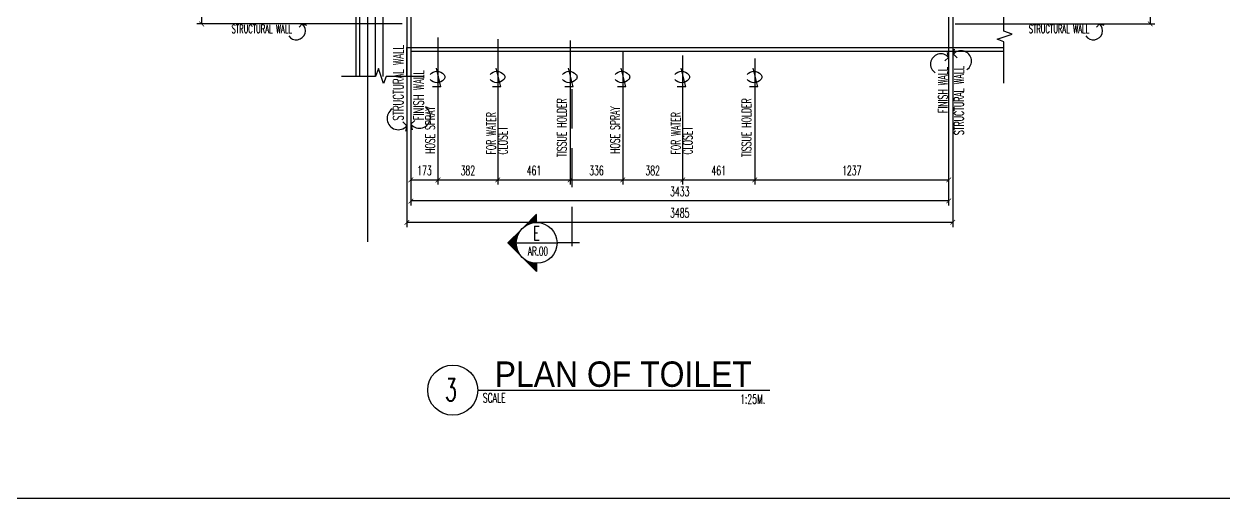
# Model space of a CAD drawing. Extents: x 417682.6 to 417711.5, y 43441 to 43460.9.
# Drawn here: x 417699.11 to 417706.77, y 43440.98 to 43444 of the extents above; entities that cross this region are included whole.
import ezdxf
from ezdxf.enums import TextEntityAlignment as Align

# ---------------------------------------------------------------- set-up
doc = ezdxf.new("R2010")
doc.units = 0
doc.header["$MEASUREMENT"] = 0
doc.header["$PDMODE"] = 3
doc.header["$PDSIZE"] = 0.1
doc.linetypes.add('CENTERX2', pattern=[4, 2.5, -0.5, 0.5, -0.5])
doc.linetypes.add('HIDDEN', pattern=[0.375, 0.25, -0.125])
doc.layers.get('0').update_dxf_attribs({"linetype": 'CONTINUOUS'})
doc.layers.get('DEFPOINTS').update_dxf_attribs({"linetype": 'CONTINUOUS'})
for name, color, linetype in [('2', 2, 'CONTINUOUS'), ('ARCDIMR', 4, 'CONTINUOUS'), ('AXES', 11, 'CENTERX2'), ('Axisname', 6, 'CONTINUOUS'), ('DIM', 4, 'CONTINUOUS'), ('ELEV-MARK', 6, 'CONTINUOUS'), ('INSUL', 7, 'CONTINUOUS'), ('Plaster', 7, 'CONTINUOUS'), ('TITLE', 6, 'CONTINUOUS'), ('TXT', 2, 'CONTINUOUS'), ('TXT1', 2, 'CONTINUOUS'), ('WALL', 6, 'CONTINUOUS')]:
    doc.layers.add(name, color=color, linetype=linetype)
doc.styles.add('ROMANS', font='ROMANS.shx', dxfattribs={"width": 0.6})
doc.styles.add('TTXT', font='swisse.ttf', dxfattribs={"width": 0.6})
doc.dimstyles.new('R50', dxfattribs={"dimscale": 0, "dimtxt": 0.06, "dimasz": 0.03, "dimexe": 0.03, "dimexo": 0.03, "dimgap": 0.03, "dimtad": 1, "dimdec": 0, "dimlfac": 1000, "dimzin": 13, "dimdsep": 46, "dimtxsty": 'ROMANS', "dimblk": 'ARCHTICK', "dimcen": 0.09, "dimclrd": 4, "dimclre": 4, "dimclrt": 2, "dimadec": 0, "dimazin": 0, "dimtfac": 1, "dimtdec": 0, "dimtofl": 0, "dimtmove": 2, "dimatfit": 3, "dimldrblk": 'CLOSEDBLANK', "dimfxl": 0, "dimtolj": 1, "dimtzin": 0, "dimarcsym": 0})

# ---------------------------------------------------------------- blocks, each defined once
blk = doc.blocks.new('_ARCHTICK')
at = {"color": 0, "linetype": 'ByBlock', "const_width": 0.15}
blk.add_lwpolyline([(-0.5, -0.5), (0.5, 0.5)], dxfattribs=at)
blk = doc.blocks.new('*D136')
at = {"layer": 'DEFPOINTS', "color": 0}
for p in [(417701.7568, 43443.9452), (417702.139, 43443.9339), (417702.139, 43443.0067)]:
    blk.add_point(p, dxfattribs=at)
at = {"layer": 'DIM', "color": 4, "lineweight": -2}
for p, q in [((417701.7568, 43443.9152), (417701.7568, 43442.9767)), ((417702.139, 43443.9039), (417702.139, 43442.9767)), ((417701.7568, 43443.0067), (417702.139, 43443.0067))]:
    blk.add_line(p, q, dxfattribs=at)
at = {"layer": 'DIM', "color": 4, "lineweight": -2, "xscale": 0.03, "yscale": 0.03, "zscale": 0.03, "rotation": 180}
blk.add_blockref('_ARCHTICK', (417701.7568, 43443.0067), dxfattribs=at)
at = {"layer": 'DIM', "color": 4, "lineweight": -2, "xscale": 0.03, "yscale": 0.03, "zscale": 0.03}
blk.add_blockref('_ARCHTICK', (417702.139, 43443.0067), dxfattribs=at)
at = {"layer": 'DIM', "color": 2, "insert": (417701.9479, 43443.0667), "char_height": 0.06, "attachment_point": 5, "style": 'ROMANS'}
blk.add_mtext('\\A1;382', dxfattribs=at)
blk = doc.blocks.new('_ClosedBlank')
at = {"color": 0, "linetype": 'ByBlock', "lineweight": -2}
for p, q in [((-1, 0.17), (0, 0)), ((-1, 0.17), (-1, -0.17)), ((0, 0), (-1, -0.17))]:
    blk.add_line(p, q, dxfattribs=at)
blk = doc.blocks.new('*D135')
at = {"layer": 'DEFPOINTS', "color": 0}
for p in [(417702.139, 43443.9339), (417702.6003, 43443.8531), (417702.6003, 43443.0067)]:
    blk.add_point(p, dxfattribs=at)
at = {"layer": 'DIM', "color": 4, "lineweight": -2}
for p, q in [((417702.139, 43443.9039), (417702.139, 43442.9767)), ((417702.6003, 43443.8231), (417702.6003, 43442.9767)), ((417702.139, 43443.0067), (417702.6003, 43443.0067))]:
    blk.add_line(p, q, dxfattribs=at)
at = {"layer": 'DIM', "color": 4, "lineweight": -2, "xscale": 0.03, "yscale": 0.03, "zscale": 0.03, "rotation": 180}
blk.add_blockref('_ARCHTICK', (417702.139, 43443.0067), dxfattribs=at)
at = {"layer": 'DIM', "color": 4, "lineweight": -2, "xscale": 0.03, "yscale": 0.03, "zscale": 0.03}
blk.add_blockref('_ARCHTICK', (417702.6003, 43443.0067), dxfattribs=at)
at = {"layer": 'DIM', "color": 2, "insert": (417702.3697, 43443.0667), "char_height": 0.06, "attachment_point": 5, "style": 'ROMANS'}
blk.add_mtext('\\A1;461', dxfattribs=at)
blk = doc.blocks.new('SCNTR', base_point=(3632.66, 549.66))
for q in [(3633.89, 554.57), (3636.1, 543.44)]:
    blk.add_line((3631.12, 543.44), q)
for centre, radius, start, end in [((3630.8, 549.38), 1.99, 133.30843, 182.47887), ((3630.8, 549.21), 1.99, 177.52113, 226.69157), ((3633.47, 547.5), 5.23, 39.48835, 140.51165), ((3633.47, 551.09), 5.23, 219.48835, 320.51165)]:
    blk.add_arc(centre, radius, start, end)
blk = doc.blocks.new('*D134')
at = {"layer": 'DEFPOINTS', "color": 0}
for p in [(417702.9366, 43443.8555), (417703.3189, 43443.8313), (417703.3189, 43443.0067)]:
    blk.add_point(p, dxfattribs=at)
at = {"layer": 'DIM', "color": 4, "lineweight": -2}
for p, q in [((417702.9366, 43443.8255), (417702.9366, 43442.9767)), ((417703.3189, 43443.8013), (417703.3189, 43442.9767)), ((417702.9366, 43443.0067), (417703.3189, 43443.0067))]:
    blk.add_line(p, q, dxfattribs=at)
at = {"layer": 'DIM', "color": 4, "lineweight": -2, "xscale": 0.03, "yscale": 0.03, "zscale": 0.03, "rotation": 180}
blk.add_blockref('_ARCHTICK', (417702.9366, 43443.0067), dxfattribs=at)
at = {"layer": 'DIM', "color": 4, "lineweight": -2, "xscale": 0.03, "yscale": 0.03, "zscale": 0.03}
blk.add_blockref('_ARCHTICK', (417703.3189, 43443.0067), dxfattribs=at)
at = {"layer": 'DIM', "color": 2, "insert": (417703.1277, 43443.0667), "char_height": 0.06, "attachment_point": 5, "style": 'ROMANS'}
blk.add_mtext('\\A1;382', dxfattribs=at)
blk = doc.blocks.new('*D133')
at = {"layer": 'DEFPOINTS', "color": 0}
for p in [(417703.3189, 43443.8313), (417703.7801, 43443.7667), (417703.7801, 43443.0067)]:
    blk.add_point(p, dxfattribs=at)
at = {"layer": 'DIM', "color": 4, "lineweight": -2}
for p, q in [((417703.3189, 43443.8013), (417703.3189, 43442.9767)), ((417703.7801, 43443.7367), (417703.7801, 43442.9767)), ((417703.3189, 43443.0067), (417703.7801, 43443.0067))]:
    blk.add_line(p, q, dxfattribs=at)
at = {"layer": 'DIM', "color": 4, "lineweight": -2, "xscale": 0.03, "yscale": 0.03, "zscale": 0.03, "rotation": 180}
blk.add_blockref('_ARCHTICK', (417703.3189, 43443.0067), dxfattribs=at)
at = {"layer": 'DIM', "color": 4, "lineweight": -2, "xscale": 0.03, "yscale": 0.03, "zscale": 0.03}
blk.add_blockref('_ARCHTICK', (417703.7801, 43443.0067), dxfattribs=at)
at = {"layer": 'DIM', "color": 2, "insert": (417703.5495, 43443.0667), "char_height": 0.06, "attachment_point": 5, "style": 'ROMANS'}
blk.add_mtext('\\A1;461', dxfattribs=at)
blk = doc.blocks.new('*D132')
at = {"layer": 'DEFPOINTS', "color": 0}
for p in [(417701.5842, 43444.3023), (417701.7568, 43443.9351), (417701.7568, 43443.0067)]:
    blk.add_point(p, dxfattribs=at)
at = {"layer": 'DIM', "color": 4, "lineweight": -2}
for p, q in [((417701.5842, 43444.2723), (417701.5842, 43442.9767)), ((417701.7568, 43443.9051), (417701.7568, 43442.9767)), ((417701.5842, 43443.0067), (417701.7568, 43443.0067))]:
    blk.add_line(p, q, dxfattribs=at)
at = {"layer": 'DIM', "color": 4, "lineweight": -2, "xscale": 0.03, "yscale": 0.03, "zscale": 0.03, "rotation": 180}
blk.add_blockref('_ARCHTICK', (417701.5842, 43443.0067), dxfattribs=at)
at = {"layer": 'DIM', "color": 4, "lineweight": -2, "xscale": 0.03, "yscale": 0.03, "zscale": 0.03}
blk.add_blockref('_ARCHTICK', (417701.7568, 43443.0067), dxfattribs=at)
at = {"layer": 'DIM', "color": 2, "insert": (417701.6705, 43443.0667), "char_height": 0.06, "attachment_point": 5, "style": 'ROMANS'}
blk.add_mtext('\\A1;173', dxfattribs=at)
blk = doc.blocks.new('*D131')
at = {"layer": 'DEFPOINTS', "color": 0}
for p in [(417702.6003, 43443.926), (417702.9366, 43443.7745), (417702.9366, 43443.0067)]:
    blk.add_point(p, dxfattribs=at)
at = {"layer": 'DIM', "color": 4, "lineweight": -2}
for p, q in [((417702.6003, 43443.896), (417702.6003, 43442.9767)), ((417702.9366, 43443.7445), (417702.9366, 43442.9767)), ((417702.6003, 43443.0067), (417702.9366, 43443.0067))]:
    blk.add_line(p, q, dxfattribs=at)
at = {"layer": 'DIM', "color": 4, "lineweight": -2, "xscale": 0.03, "yscale": 0.03, "zscale": 0.03, "rotation": 180}
blk.add_blockref('_ARCHTICK', (417702.6003, 43443.0067), dxfattribs=at)
at = {"layer": 'DIM', "color": 4, "lineweight": -2, "xscale": 0.03, "yscale": 0.03, "zscale": 0.03}
blk.add_blockref('_ARCHTICK', (417702.9366, 43443.0067), dxfattribs=at)
at = {"layer": 'DIM', "color": 2, "insert": (417702.7685, 43443.0667), "char_height": 0.06, "attachment_point": 5, "style": 'ROMANS'}
blk.add_mtext('\\A1;336', dxfattribs=at)
blk = doc.blocks.new('*D130')
at = {"layer": 'DEFPOINTS', "color": 0}
for p in [(417705.0173, 43444.3023), (417703.7801, 43443.8119), (417705.0173, 43443.0067)]:
    blk.add_point(p, dxfattribs=at)
at = {"layer": 'DIM', "color": 4, "lineweight": -2}
for p, q in [((417705.0173, 43444.2723), (417705.0173, 43442.9767)), ((417703.7801, 43443.7819), (417703.7801, 43442.9767)), ((417703.7801, 43443.0067), (417705.0173, 43443.0067))]:
    blk.add_line(p, q, dxfattribs=at)
at = {"layer": 'DIM', "color": 4, "lineweight": -2, "xscale": 0.03, "yscale": 0.03, "zscale": 0.03, "rotation": 180}
blk.add_blockref('_ARCHTICK', (417703.7801, 43443.0067), dxfattribs=at)
at = {"layer": 'DIM', "color": 4, "lineweight": -2, "xscale": 0.03, "yscale": 0.03, "zscale": 0.03}
blk.add_blockref('_ARCHTICK', (417705.0173, 43443.0067), dxfattribs=at)
at = {"layer": 'DIM', "color": 2, "insert": (417704.3987, 43443.0667), "char_height": 0.06, "attachment_point": 5, "style": 'ROMANS'}
blk.add_mtext('\\A1;1237', dxfattribs=at)
blk = doc.blocks.new('*D129')
at = {"layer": '2', "color": 4, "lineweight": -2}
for p, q in [((417701.5842, 43444.2723), (417701.5842, 43442.8424)), ((417705.0173, 43444.2723), (417705.0173, 43442.8424)), ((417705.0173, 43442.8724), (417701.5842, 43442.8724))]:
    blk.add_line(p, q, dxfattribs=at)
at = {"layer": 'DEFPOINTS', "color": 0}
for p in [(417701.5842, 43444.3023), (417705.0173, 43444.3023), (417701.5842, 43442.8724)]:
    blk.add_point(p, dxfattribs=at)
at = {"layer": '2', "color": 4, "lineweight": -2, "xscale": 0.03, "yscale": 0.03, "zscale": 0.03, "rotation": 180}
blk.add_blockref('_ARCHTICK', (417701.5842, 43442.8724), dxfattribs=at)
at = {"layer": '2', "color": 4, "lineweight": -2, "xscale": 0.03, "yscale": 0.03, "zscale": 0.03}
blk.add_blockref('_ARCHTICK', (417705.0173, 43442.8724), dxfattribs=at)
at = {"layer": '2', "color": 2, "insert": (417703.3007, 43442.9324), "char_height": 0.06, "attachment_point": 5, "style": 'ROMANS'}
blk.add_mtext('\\A1;3433', dxfattribs=at)
blk = doc.blocks.new('*D128')
at = {"layer": '2', "color": 4, "lineweight": -2}
for p, q in [((417701.5582, 43444.2463), (417701.5582, 43442.7058)), ((417705.0433, 43444.2463), (417705.0433, 43442.7058)), ((417705.0433, 43442.7358), (417701.5582, 43442.7358))]:
    blk.add_line(p, q, dxfattribs=at)
at = {"layer": 'DEFPOINTS', "color": 0}
for p in [(417701.5582, 43444.2763), (417705.0433, 43444.2763), (417701.5582, 43442.7358)]:
    blk.add_point(p, dxfattribs=at)
at = {"layer": '2', "color": 4, "lineweight": -2, "xscale": 0.03, "yscale": 0.03, "zscale": 0.03, "rotation": 180}
blk.add_blockref('_ARCHTICK', (417701.5582, 43442.7358), dxfattribs=at)
at = {"layer": '2', "color": 4, "lineweight": -2, "xscale": 0.03, "yscale": 0.03, "zscale": 0.03}
blk.add_blockref('_ARCHTICK', (417705.0433, 43442.7358), dxfattribs=at)
at = {"layer": '2', "color": 2, "insert": (417703.3007, 43442.7958), "char_height": 0.06, "attachment_point": 5, "style": 'ROMANS'}
blk.add_mtext('\\A1;3485', dxfattribs=at)
blk = doc.blocks.new('*D122')
at = {"layer": '2', "color": 4, "lineweight": -2}
for p, q in [((417705.0588, 43447.4518), (417706.3342, 43447.4518)), ((417706.3042, 43447.4518), (417706.3042, 43444.0018)), ((417705.0588, 43444.0018), (417706.3342, 43444.0018))]:
    blk.add_line(p, q, dxfattribs=at)
at = {"layer": 'DEFPOINTS', "color": 0}
for p in [(417705.0288, 43447.4518), (417705.0288, 43444.0018), (417706.3042, 43444.0018)]:
    blk.add_point(p, dxfattribs=at)
at = {"layer": '2', "color": 4, "lineweight": -2, "xscale": 0.03, "yscale": 0.03, "zscale": 0.03}
for p, rotation in [((417706.3042, 43447.4518), 90), ((417706.3042, 43444.0018), 270)]:
    blk.add_blockref('_ARCHTICK', p, dxfattribs=dict(at, rotation=rotation))
at = {"layer": '2', "color": 2, "insert": (417706.2442, 43445.7268), "char_height": 0.06, "attachment_point": 5, "rotation": 90, "style": 'ROMANS'}
blk.add_mtext('\\A1;3450', dxfattribs=at)
blk = doc.blocks.new('*D114')
at = {"layer": '2', "color": 4, "lineweight": -2}
for p, q in [((417701.5282, 43447.4518), (417700.2185, 43447.4518)), ((417700.2485, 43444.0018), (417700.2485, 43447.4518)), ((417701.5282, 43444.0018), (417700.2185, 43444.0018))]:
    blk.add_line(p, q, dxfattribs=at)
at = {"layer": 'DEFPOINTS', "color": 0}
for p in [(417700.2485, 43447.4518), (417701.5582, 43447.4518), (417701.5582, 43444.0018)]:
    blk.add_point(p, dxfattribs=at)
at = {"layer": '2', "color": 4, "lineweight": -2, "xscale": 0.03, "yscale": 0.03, "zscale": 0.03}
for p, rotation in [((417700.2485, 43447.4518), 90), ((417700.2485, 43444.0018), 270)]:
    blk.add_blockref('_ARCHTICK', p, dxfattribs=dict(at, rotation=rotation))
at = {"layer": '2', "color": 2, "insert": (417700.1885, 43445.7268), "char_height": 0.06, "attachment_point": 5, "rotation": 90, "style": 'ROMANS'}
blk.add_mtext('\\A1;3450', dxfattribs=at)
blk = doc.blocks.new('*X33')
at = {"color": 0}
for p, q in [((14608, 7877), (14819, 8088)), ((14625, 7890), (14821, 8086)), ((14637, 7899), (14823, 8084)), ((14647, 7905), (14825, 8082)), ((14656, 7910), (14826, 8081)), ((14664, 7915), (14828, 8079)), ((14671, 7919), (14830, 8077)), ((14678, 7922), (14832, 8075)), ((14685, 7925), (14833, 8073)), ((14691, 7928), (14835, 8072)), ((14697, 7930), (14837, 8070)), ((14703, 7933), (14839, 8068)), ((14709, 7935), (14841, 8066)), ((14714, 7937), (14842, 8065)), ((14719, 7938), (14844, 8063)), ((14725, 7940), (14846, 8061)), ((14730, 7941), (14848, 8059)), ((14734, 7943), (14849, 8058)), ((14739, 7944), (14851, 8056)), ((14744, 7945), (14853, 8054)), ((14749, 7946), (14855, 8052)), ((14753, 7947), (14856, 8051)), ((14757, 7948), (14858, 8049)), ((14762, 7949), (14860, 8047)), ((14766, 7950), (14862, 8045)), ((14770, 7950), (14863, 8043)), ((14774, 7951), (14865, 8042)), ((14778, 7951), (14867, 8040)), ((14782, 7952), (14869, 8038)), ((14786, 7952), (14871, 8036)), ((14790, 7953), (14872, 8035)), ((14794, 7953), (14874, 8033)), ((14798, 7953), (14876, 8031)), ((14802, 7953), (14878, 8029)), ((14805, 7954), (14879, 8028)), ((14809, 7954), (14881, 8026)), ((14813, 7954), (14883, 8024)), ((14816, 7954), (14885, 8022)), ((14820, 7954), (14886, 8020)), ((14823, 7954), (14888, 8019)), ((14827, 7954), (14890, 8017)), ((14830, 7954), (14892, 8015)), ((14834, 7953), (14894, 8013)), ((14837, 7953), (14895, 8012)), ((14840, 7953), (14897, 8010)), ((14844, 7953), (14899, 8008)), ((14847, 7953), (14901, 8006)), ((14850, 7952), (14902, 8005)), ((14853, 7952), (14904, 8003)), ((14856, 7952), (14906, 8001)), ((14860, 7951), (14908, 7999)), ((14863, 7951), (14909, 7997)), ((14866, 7950), (14911, 7996)), ((14869, 7950), (14913, 7994)), ((14872, 7949), (14915, 7992)), ((14875, 7949), (14917, 7990)), ((14878, 7948), (14918, 7989)), ((14881, 7948), (14920, 7987)), ((14884, 7947), (14922, 7985)), ((14887, 7947), (14924, 7983)), ((14890, 7946), (14925, 7982)), ((14893, 7945), (14927, 7980)), ((14895, 7945), (14929, 7978)), ((14898, 7944), (14931, 7976)), ((14901, 7943), (14932, 7974)), ((14904, 7942), (14934, 7973)), ((14907, 7942), (14936, 7971)), ((14909, 7941), (14938, 7969)), ((14912, 7940), (14939, 7967)), ((14915, 7939), (14941, 7966)), ((14917, 7938), (14943, 7964)), ((14920, 7937), (14945, 7962)), ((14923, 7937), (14947, 7960)), ((14925, 7936), (14948, 7959)), ((14928, 7935), (14950, 7957)), ((14931, 7934), (14952, 7955)), ((14933, 7933), (14954, 7953)), ((14936, 7932), (14955, 7952)), ((14938, 7931), (14957, 7950)), ((14941, 7930), (14959, 7948)), ((14943, 7929), (14961, 7946)), ((14946, 7928), (14962, 7944)), ((14948, 7927), (14964, 7943)), ((14951, 7926), (14966, 7941)), ((14953, 7925), (14968, 7939)), ((14956, 7923), (14970, 7937)), ((14958, 7922), (14971, 7936)), ((14960, 7921), (14973, 7934)), ((14963, 7920), (14975, 7932)), ((14965, 7919), (14977, 7930)), ((14967, 7918), (14978, 7929)), ((14970, 7916), (14980, 7927)), ((14972, 7915), (14982, 7925)), ((14974, 7914), (14984, 7923)), ((14977, 7913), (14985, 7921)), ((14979, 7911), (14987, 7920)), ((14981, 7910), (14989, 7918)), ((14983, 7909), (14991, 7916)), ((14986, 7908), (14993, 7914)), ((14988, 7906), (14994, 7913)), ((14990, 7905), (14996, 7911)), ((14992, 7903), (14998, 7909)), ((14994, 7902), (15000, 7907)), ((14997, 7901), (15001, 7906)), ((14999, 7899), (15003, 7904)), ((15001, 7898), (15005, 7902)), ((15003, 7896), (15007, 7900)), ((15005, 7895), (15008, 7898)), ((15007, 7894), (15010, 7897)), ((15009, 7892), (15012, 7895)), ((15011, 7891), (15014, 7893)), ((15013, 7889), (15016, 7891)), ((15015, 7888), (15017, 7890)), ((15017, 7886), (15019, 7888)), ((15019, 7884), (15021, 7886)), ((15021, 7883), (15023, 7884)), ((15023, 7881), (15024, 7883)), ((15025, 7880), (15026, 7881)), ((15027, 7878), (15028, 7879)), ((15029, 7877), (15030, 7877)), ((15031, 7875), (15031, 7875)), ((15033, 7873), (15033, 7874)), ((15035, 7872), (15035, 7872)), ((15036, 7870), (15037, 7870)), ((15038, 7868), (15038, 7868)), ((15040, 7867), (15040, 7867)), ((15042, 7865), (15042, 7865)), ((15044, 7863), (15044, 7863)), ((15046, 7861), (15046, 7861)), ((15047, 7860), (15047, 7860)), ((15051, 7856), (15051, 7856)), ((15053, 7854), (15053, 7854)), ((15054, 7852), (15054, 7853)), ((15056, 7851), (15056, 7851)), ((15058, 7849), (15058, 7849)), ((15059, 7847), (15060, 7847)), ((14360, 7629), (14571, 7839)), ((14364, 7629), (14557, 7822)), ((14368, 7629), (14549, 7810)), ((14371, 7629), (14542, 7800)), ((14375, 7629), (14537, 7791)), ((14378, 7629), (14533, 7783)), ((14382, 7629), (14529, 7776)), ((14385, 7629), (14525, 7769)), ((14389, 7629), (14522, 7762)), ((14392, 7629), (14519, 7756)), ((14396, 7629), (14517, 7750)), ((14399, 7629), (14515, 7744)), ((14403, 7629), (14513, 7739)), ((14406, 7629), (14511, 7733)), ((14410, 7629), (14509, 7728)), ((14413, 7629), (14507, 7723)), ((14417, 7629), (14506, 7718)), ((14421, 7629), (14505, 7713)), ((14424, 7629), (14503, 7708)), ((14428, 7629), (14502, 7703)), ((14431, 7629), (14501, 7699)), ((14435, 7629), (14500, 7694)), ((14438, 7629), (14499, 7690)), ((14442, 7629), (14499, 7686)), ((14445, 7629), (14498, 7681)), ((14449, 7629), (14497, 7677)), ((14452, 7629), (14497, 7673)), ((14456, 7629), (14496, 7669)), ((14459, 7629), (14496, 7665)), ((14463, 7629), (14495, 7661)), ((14466, 7629), (14495, 7657)), ((15061, 7845), (15061, 7845)), ((15063, 7843), (15063, 7844)), ((15064, 7841), (15065, 7842)), ((15066, 7839), (15067, 7840)), ((15068, 7837), (15069, 7838)), ((15069, 7836), (15070, 7837)), ((15071, 7834), (15072, 7835)), ((15072, 7832), (15074, 7833)), ((15074, 7830), (15076, 7831)), ((15076, 7828), (15077, 7830)), ((15077, 7826), (15079, 7828)), ((15079, 7824), (15081, 7826)), ((15080, 7822), (15083, 7824)), ((15082, 7820), (15084, 7822)), ((15083, 7818), (15086, 7821)), ((15085, 7815), (15088, 7819)), ((15086, 7813), (15090, 7817)), ((15087, 7811), (15092, 7815)), ((15089, 7809), (15093, 7814)), ((15090, 7807), (15095, 7812)), ((15092, 7805), (15097, 7810)), ((15093, 7803), (15099, 7808)), ((15094, 7801), (15100, 7807)), ((15096, 7798), (15102, 7805)), ((15097, 7796), (15104, 7803)), ((15098, 7794), (15106, 7801)), ((15100, 7792), (15107, 7799)), ((15101, 7790), (15109, 7798)), ((15102, 7787), (15111, 7796)), ((15104, 7785), (15113, 7794)), ((15105, 7783), (15115, 7792)), ((15106, 7780), (15116, 7791)), ((15107, 7778), (15118, 7789)), ((15108, 7776), (15120, 7787)), ((15110, 7773), (15122, 7785)), ((15111, 7771), (15123, 7784)), ((15112, 7769), (15125, 7782)), ((15113, 7766), (15127, 7780)), ((15114, 7764), (15129, 7778)), ((15115, 7761), (15130, 7777)), ((15116, 7759), (15132, 7775)), ((15117, 7756), (15134, 7773)), ((15118, 7754), (15136, 7771)), ((15119, 7751), (15137, 7769)), ((15121, 7749), (15139, 7768)), ((15122, 7746), (15141, 7766)), ((15122, 7744), (15143, 7764)), ((15123, 7741), (15145, 7762)), ((15124, 7739), (15146, 7761)), ((15125, 7736), (15148, 7759)), ((15126, 7733), (15150, 7757)), ((15127, 7731), (15152, 7755)), ((15128, 7728), (15153, 7754)), ((15129, 7725), (15155, 7752)), ((15130, 7723), (15157, 7750)), ((15130, 7720), (15159, 7748)), ((15131, 7717), (15160, 7746)), ((15132, 7714), (15162, 7745)), ((15133, 7712), (15164, 7743)), ((15133, 7709), (15166, 7741)), ((15134, 7706), (15168, 7739)), ((15135, 7703), (15169, 7738)), ((15136, 7700), (15171, 7736)), ((15136, 7697), (15173, 7734)), ((15137, 7695), (15175, 7732)), ((15137, 7692), (15176, 7731)), ((15138, 7689), (15178, 7729)), ((15139, 7686), (15180, 7727)), ((15139, 7683), (15182, 7725)), ((15140, 7680), (15183, 7723)), ((15140, 7676), (15185, 7722)), ((15140, 7673), (15187, 7720)), ((15141, 7670), (15189, 7718)), ((15141, 7667), (15191, 7716)), ((15142, 7664), (15192, 7715)), ((15142, 7661), (15194, 7713)), ((15142, 7658), (15196, 7711)), ((15143, 7654), (15198, 7709)), ((15143, 7651), (15199, 7708)), ((15143, 7648), (15201, 7706)), ((15143, 7644), (15203, 7704)), ((15143, 7641), (15205, 7702)), ((15143, 7637), (15206, 7700)), ((15143, 7634), (15208, 7699)), ((15144, 7631), (15210, 7697)), ((15145, 7629), (15212, 7695)), ((15149, 7629), (15214, 7693)), ((15152, 7629), (15215, 7692)), ((15156, 7629), (15217, 7690)), ((15159, 7629), (15219, 7688)), ((15163, 7629), (15221, 7686)), ((15167, 7629), (15222, 7685)), ((15170, 7629), (15224, 7683)), ((15174, 7629), (15226, 7681)), ((15177, 7629), (15228, 7679)), ((15181, 7629), (15229, 7678)), ((15184, 7629), (15231, 7676)), ((15188, 7629), (15233, 7674)), ((15191, 7629), (15235, 7672)), ((15195, 7629), (15236, 7670)), ((15198, 7629), (15238, 7669)), ((15202, 7629), (15240, 7667)), ((15205, 7629), (15242, 7665)), ((15209, 7629), (15244, 7663)), ((15212, 7629), (15245, 7662)), ((15216, 7629), (15247, 7660)), ((15220, 7629), (15249, 7658)), ((15223, 7629), (15251, 7656)), ((14470, 7629), (14494, 7653)), ((14474, 7629), (14494, 7649)), ((14477, 7629), (14494, 7646)), ((14481, 7629), (14494, 7642)), ((14484, 7629), (14494, 7638)), ((14488, 7629), (14494, 7635)), ((14491, 7629), (14494, 7631)), ((15227, 7629), (15252, 7655)), ((15230, 7629), (15254, 7653)), ((15234, 7629), (15256, 7651)), ((15237, 7629), (15258, 7649)), ((15241, 7629), (15259, 7647)), ((15244, 7629), (15261, 7646)), ((15248, 7629), (15263, 7644)), ((15251, 7629), (15265, 7642)), ((15255, 7629), (15267, 7640)), ((15258, 7629), (15268, 7639)), ((15262, 7629), (15270, 7637)), ((15266, 7629), (15272, 7635)), ((15269, 7629), (15274, 7633)), ((15273, 7629), (15275, 7632)), ((15276, 7629), (15277, 7630))]:
    blk.add_line(p, q, dxfattribs=at)
blk = doc.blocks.new('STTRUC.WALL')
at = {"layer": 'DIM'}
blk.add_arc((-0.0435, -0.0496), 0.066, 213.1771, 48.77928, dxfattribs=at)
at = {"layer": 'WALL'}
for q in [(-0.0228, -0.0234), (0.0318, -0.0075)]:
    blk.add_line((0, 0), q, dxfattribs=at)
at = {"layer": 'TXT', "style": 'ROMANS', "width": 0.6}
blk.add_text('STRUCTURAL WALL', height=0.06, dxfattribs=at).set_placement((-0.516, -0.066))
blk = doc.blocks.new('FINISH.WALL')
at = {"layer": 'DIM'}
blk.add_arc((-0.0435, 0.0496), 0.066, 311.22072, 146.8229, dxfattribs=at)
at = {"layer": 'WALL'}
for q in [(-0.0228, 0.0234), (0.0318, 0.0075)]:
    blk.add_line((0, 0), q, dxfattribs=at)
at = {"layer": 'TXT', "style": 'ROMANS', "width": 0.6}
blk.add_text('FINISH WALL', height=0.06, dxfattribs=at).set_placement((-0.3548, 0.0066))
blk = doc.blocks.new('STRUC.W')
at = {"layer": 'DIM'}
blk.add_arc((0.0435, 0.0496), 0.066, 33.1771, 228.77928, dxfattribs=at)
at = {"layer": 'WALL'}
for q in [(-0.0318, 0.0075), (0.0228, 0.0234)]:
    blk.add_line((0, 0), q, dxfattribs=at)
at = {"layer": 'TXT', "style": 'ROMANS', "width": 0.6}
blk.add_text('STRUCTURAL WALL', height=0.06, dxfattribs=at).set_placement((0.0308, 0.0198))
blk = doc.blocks.new('FINISH.W')
at = {"layer": 'DIM'}
blk.add_arc((0.0435, -0.0496), 0.066, 131.22072, 326.8229, dxfattribs=at)
at = {"layer": 'WALL'}
for q in [(-0.0318, -0.0075), (0.0228, -0.0234)]:
    blk.add_line((0, 0), q, dxfattribs=at)
at = {"layer": 'TXT', "style": 'ROMANS', "width": 0.6}
blk.add_text('FINISH WALL', height=0.06, dxfattribs=at).set_placement((0.0232, -0.0748))

msp = doc.modelspace()

# ---------------------------------------------------------------- linework, layer by layer
at = {"layer": '2'}
for points in [[(417705.3702, 43443.625), (417705.3702, 43443.8885), (417705.3262, 43443.9046), (417705.4222, 43443.9366), (417705.3702, 43443.9566), (417705.3702, 43444.1492)], [(417701.6646, 43443.6658), (417701.4259, 43443.6658), (417701.4099, 43443.6218), (417701.3779, 43443.7178), (417701.3579, 43443.6658), (417701.1421, 43443.6658)]]:
    msp.add_lwpolyline(points, dxfattribs=at)
at = {"layer": 'AXES'}
msp.add_line((417701.3082, 43442.6113), (417701.3082, 43448.5867), dxfattribs=at)
at = {"layer": 'Axisname'}
msp.add_line((417702.0114, 43441.665), (417703.8758, 43441.665), dxfattribs=at)
at = {"layer": 'ELEV-MARK', "color": 6, "linetype": 'HIDDEN'}
for p, q in [((417702.6116, 43443.5849), (417702.6116, 43442.4903)), ((417702.6604, 43442.606), (417702.517, 43442.606))]:
    msp.add_line(p, q, dxfattribs=at)
at = {"layer": 'ELEV-MARK', "color": 6}
for p, q in [((417702.387, 43442.4222), (417702.2032, 43442.606)), ((417702.257, 43442.606), (417702.517, 43442.606)), ((417702.387, 43442.476), (417702.387, 43442.4222))]:
    msp.add_line(p, q, dxfattribs=at)
msp.add_circle((417702.387, 43442.6044), 0.13, dxfattribs=at)
at = {"layer": 'INSUL'}
for p, q in [((417701.3582, 43443.6658), (417701.3582, 43446.0768)), ((417701.4082, 43443.6658), (417701.4082, 43446.0768))]:
    msp.add_line(p, q, dxfattribs=at)
at = {"layer": 'Plaster'}
for p, q in [((417701.2322, 43446.0478), (417701.2322, 43443.6658)), ((417701.5842, 43443.8258), (417701.5842, 43443.6658)), ((417705.3702, 43443.8258), (417701.5842, 43443.8258))]:
    msp.add_line(p, q, dxfattribs=at)
at = {"layer": 'TITLE'}
msp.add_line((417682.6079, 43440.9766), (417710.9329, 43440.9766), dxfattribs=at)
at = {"layer": 'TITLE', "color": 6}
msp.add_circle((417701.8514, 43441.665), 0.16, dxfattribs=at)
at = {"layer": 'WALL'}
for p, q in [((417701.2582, 43443.6658), (417701.2582, 43446.0768)), ((417701.5582, 43443.8518), (417705.3702, 43443.8518)), ((417701.5582, 43443.6658), (417701.5582, 43443.8518))]:
    msp.add_line(p, q, dxfattribs=at)

# ---------------------------------------------------------------- block references
at = {"layer": 'ARCDIMR', "xscale": -0.01075199997285381, "yscale": 0.01075200000195764, "zscale": 0.010752}
for p in [(417701.7598, 43443.6675), (417702.142, 43443.6675), (417702.6033, 43443.6675), (417702.9396, 43443.6675), (417703.3219, 43443.6675), (417703.7831, 43443.6675)]:
    msp.add_blockref('SCNTR', p, dxfattribs=at)
at = {"layer": 'ELEV-MARK', "color": 11, "xscale": -0.0003999999971711077, "yscale": 0.0003999999971711077, "zscale": 0.0004, "rotation": 90}
msp.add_blockref('*X33', (417705.4382, 43448.5321), dxfattribs=at)
at = {"layer": 'WALL', "extrusion": (0, 0, -1), "xscale": -0.875, "yscale": 0.875, "zscale": -0.875}
for p in [(-417700.8908, 43444.0018), (-417705.9802, 43444.0018)]:
    msp.add_blockref('STTRUC.WALL', p, dxfattribs=at)
at = {"layer": 'WALL', "xscale": 1.093749999995453, "yscale": 1.093749999995453, "zscale": 1.09375, "rotation": 90}
for name, p in [('STRUC.W', (417701.5582, 43443.3516)), ('FINISH.W', (417701.5842, 43443.3615))]:
    msp.add_blockref(name, p, dxfattribs=at)
at = {"layer": 'WALL', "extrusion": (0, 0, -1), "xscale": -1, "zscale": -1, "rotation": 270}
for name, p in [('FINISH.WALL', (-417705.0173, 43443.7886)), ('STTRUC.WALL', (-417705.0473, 43443.8086))]:
    msp.add_blockref(name, p, dxfattribs=at)

# ---------------------------------------------------------------- texts
at = {"layer": 'ELEV-MARK', "color": 6, "style": 'ROMANS', "width": 0.6}
msp.add_attdef('E', text='1', height=0.09, dxfattribs=at).set_placement((417702.3861, 43442.6665), align=Align.MIDDLE)
at = {"layer": 'ELEV-MARK', "color": 2, "style": 'ROMANS', "width": 0.6}
msp.add_attdef('AR.00', text='S-00', height=0.056, dxfattribs=at).set_placement((417702.3953, 43442.5525), align=Align.MIDDLE)
at = {"layer": 'TITLE', "style": 'ROMANS', "width": 0.6}
msp.add_text('3', height=0.1439, dxfattribs=at).set_placement((417701.8026, 43441.5955))
at = {"layer": 'TXT', "style": 'ROMANS', "width": 0.6}
for s, p in [('TISSUE HOLDER', (417702.5773, 43443.1525)), ('TISSUE HOLDER', (417703.7571, 43443.1525)), ('HOSE SPRAY', (417701.7377, 43443.1727)), ('FOR WATER', (417702.1259, 43443.1687)), ('HOSE SPRAY', (417702.9175, 43443.1727)), ('FOR WATER', (417703.3057, 43443.1687)), ('CLOSET', (417702.2013, 43443.1687)), ('CLOSET', (417703.3811, 43443.1687))]:
    msp.add_text(s, height=0.06, rotation=90, dxfattribs=at).set_placement(p)
msp.add_text('SCALE', height=0.06, dxfattribs=at).set_placement((417702.1166, 43441.6159), align=Align.MIDDLE_CENTER)
msp.add_text('1:25M.', height=0.06, dxfattribs=at).set_placement((417703.686, 43441.5782))
at = {"layer": 'TXT1', "color": 6, "style": 'TTXT', "width": 0.9}
msp.add_text(' PLAN OF TOILET ', height=0.162094, dxfattribs=at).set_placement((417702.94, 43441.7671), align=Align.MIDDLE_CENTER)

# ---------------------------------------------------------------- dimensions: what is measured, and where the dimension line sits
at = {"layer": '2'}
for base, p1, p2, picture, middle in [((417700.2485, 43447.4518), (417701.5582, 43444.0018), (417701.5582, 43447.4518), '*D114', (417700.1885, 43445.7268)), ((417706.3042, 43444.0018), (417705.0288, 43447.4518), (417705.0288, 43444.0018), '*D122', (417706.2442, 43445.7268))]:
    dim = msp.add_linear_dim(base=base, p1=p1, p2=p2, angle=90, dimstyle='R50', override={"dimscale": 1}, dxfattribs=at)
    dim.commit()
    dim.dimension.update_dxf_attribs({"geometry": picture, "text_midpoint": middle})
for base, p1, p2, picture, middle in [((417701.5582, 43442.7358), (417705.0433, 43444.2763), (417701.5582, 43444.2763), '*D128', (417703.3007, 43442.7958)), ((417701.5842, 43442.8724), (417705.0173, 43444.3023), (417701.5842, 43444.3023), '*D129', (417703.3007, 43442.9324))]:
    dim = msp.add_linear_dim(base=base, p1=p1, p2=p2, dimstyle='R50', override={"dimscale": 1}, dxfattribs=at)
    dim.commit()
    dim.dimension.update_dxf_attribs({"geometry": picture, "text_midpoint": middle})
at = {"layer": 'DIM'}
for base, p1, p2, picture, middle in [((417701.7568, 43443.0067), (417701.5842, 43444.3023), (417701.7568, 43443.9351), '*D132', (417701.6705, 43443.0667)), ((417705.0173, 43443.0067), (417703.7801, 43443.8119), (417705.0173, 43444.3023), '*D130', (417704.3987, 43443.0667)), ((417702.139, 43443.0067), (417701.7568, 43443.9452), (417702.139, 43443.9339), '*D136', (417701.9479, 43443.0667)), ((417702.6003, 43443.0067), (417702.139, 43443.9339), (417702.6003, 43443.8531), '*D135', (417702.3697, 43443.0667)), ((417702.9366, 43443.0067), (417702.6003, 43443.926), (417702.9366, 43443.7745), '*D131', (417702.7685, 43443.0667)), ((417703.3189, 43443.0067), (417702.9366, 43443.8555), (417703.3189, 43443.8313), '*D134', (417703.1277, 43443.0667)), ((417703.7801, 43443.0067), (417703.3189, 43443.8313), (417703.7801, 43443.7667), '*D133', (417703.5495, 43443.0667))]:
    dim = msp.add_linear_dim(base=base, p1=p1, p2=p2, dimstyle='R50', override={"dimscale": 1}, dxfattribs=at)
    dim.commit()
    dim.dimension.update_dxf_attribs({"geometry": picture, "text_midpoint": middle})

doc.saveas('drawing.dxf')
